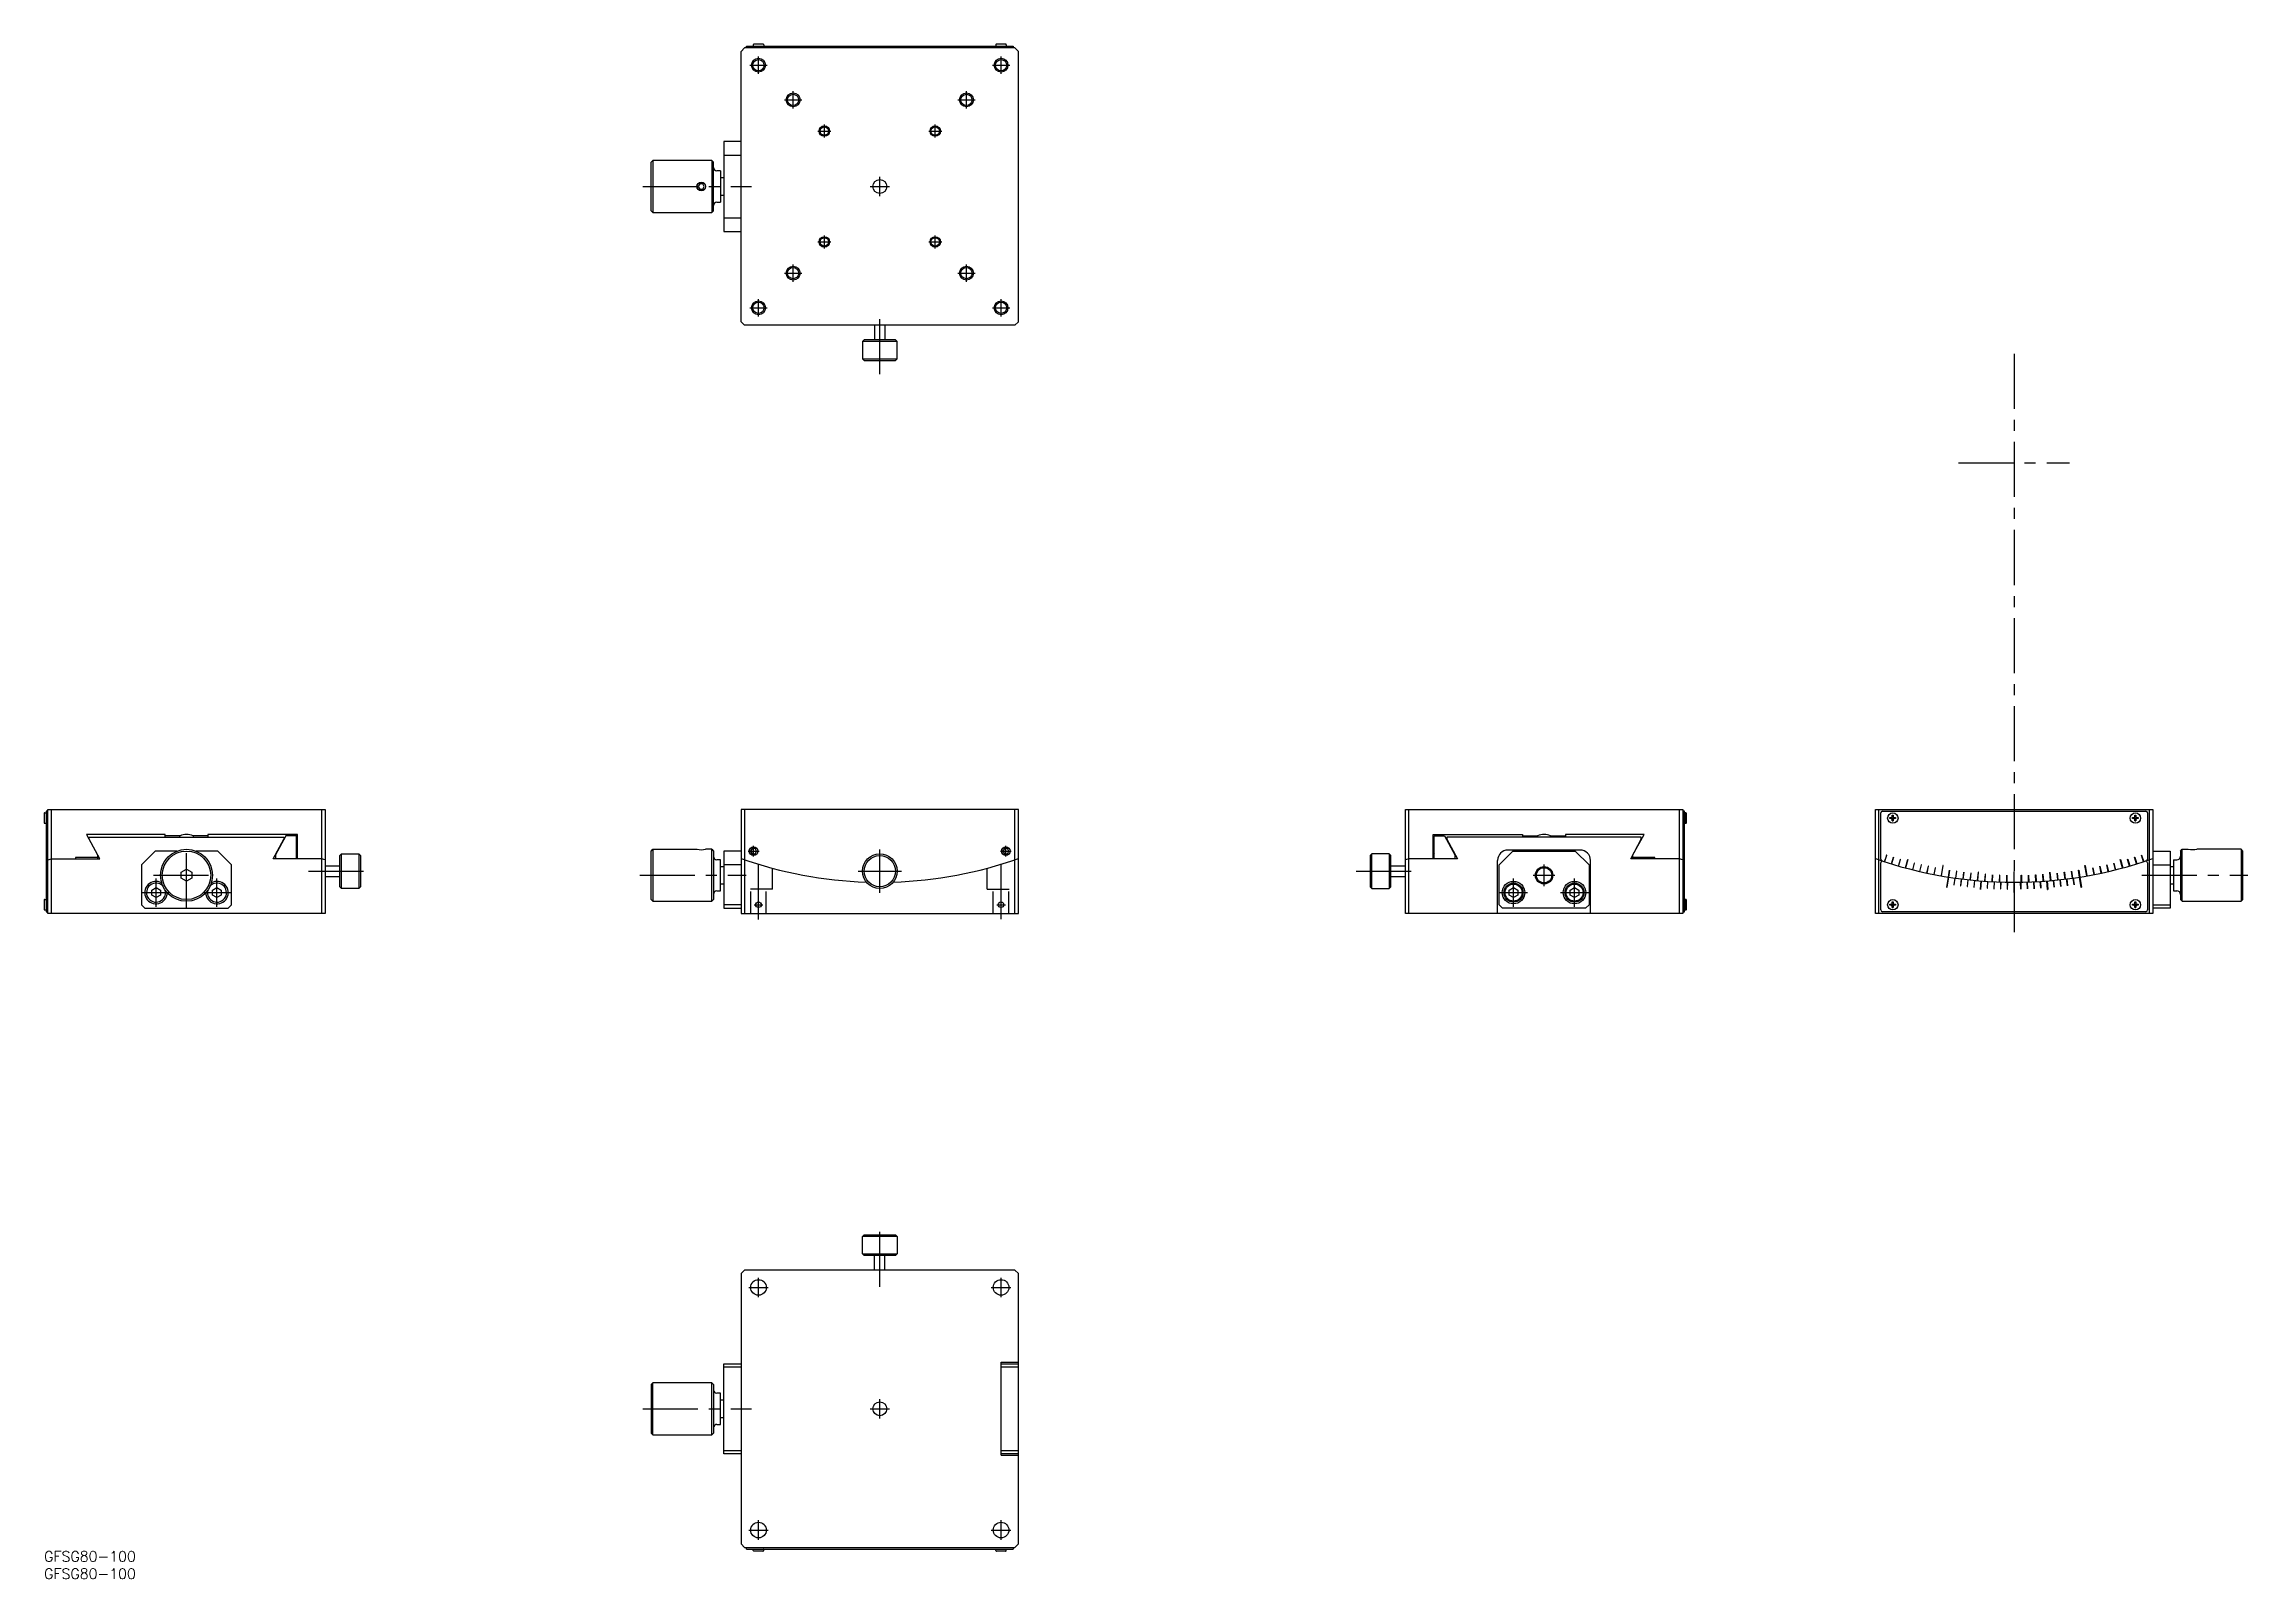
# Model space of a CAD drawing. Extents: x 0 to 636, y -8 to 435.
import ezdxf

# ---------------------------------------------------------------- set-up
doc = ezdxf.new("R2010")
doc.units = 0
doc.header["$LTSCALE"] = 0.5
doc.linetypes.add('CENTER', pattern=[50.8, 31.75, -6.35, 6.35, -6.35])
doc.linetypes.add('DASHED', pattern=[19.05, 12.7, -6.35])
for name, color, linetype in [('MSM_CENTER', 1, 'CENTER'), ('MSM_CONTINUOUS', 7, 'CONTINUOUS'), ('MSM_DASHED', 4, 'DASHED'), ('MSM_NARROW', 5, 'CONTINUOUS'), ('MSM_PART_NUMBER', 7, 'CONTINUOUS')]:
    doc.layers.add(name, color=color, linetype=linetype)
doc.styles.get("Standard").update_dxf_attribs({"font": 'txt.shx', "height": 3, "bigfont": 'bigfont.shx'})

# ---------------------------------------------------------------- blocks, each defined once
blk = doc.blocks.new('*U52')
at = {"layer": 'MSM_PART_NUMBER'}
blk.add_text('GFSG80-100', height=3, dxfattribs=at).set_placement((0, -3))
blk = doc.blocks.new('*U53')
at = {"layer": 'MSM_PART_NUMBER'}
blk.add_text('GFSG80-100', height=3, dxfattribs=at).set_placement((0, -8))

msp = doc.modelspace()

# ---------------------------------------------------------------- linework, layer by layer
at = {"layer": 'MSM_CENTER'}
for p, q in [((203.66, 428.78), (208.66, 428.78)), ((206.16, 426.28), (206.16, 431.28)), ((273.66, 428.78), (278.66, 428.78)), ((276.16, 426.28), (276.16, 431.28)), ((216.16, 416.28), (216.16, 421.28)), ((266.16, 416.28), (266.16, 421.28)), ((213.66, 418.78), (218.66, 418.78)), ((263.66, 418.78), (268.66, 418.78)), ((223.28, 409.78), (227.03, 409.78)), ((223.28, 409.78), (227.03, 409.78)), ((225.16, 407.91), (225.16, 411.66)), ((225.16, 407.91), (225.16, 411.66)), ((255.28, 409.78), (259.03, 409.78)), ((255.28, 409.78), (259.03, 409.78)), ((257.16, 407.91), (257.16, 411.66)), ((257.16, 407.91), (257.16, 411.66)), ((241.16, 390.97), (241.16, 396.59)), ((172.74, 393.78), (204.15, 393.78)), ((238.34, 393.78), (243.97, 393.78)), ((223.28, 377.78), (227.03, 377.78)), ((225.16, 375.91), (225.16, 379.66)), ((255.28, 377.78), (259.03, 377.78)), ((255.28, 377.78), (259.03, 377.78)), ((257.16, 375.91), (257.16, 379.66)), ((257.16, 375.91), (257.16, 379.66)), ((216.16, 366.28), (216.16, 371.28)), ((266.16, 366.28), (266.16, 371.28)), ((213.66, 368.78), (218.66, 368.78)), ((263.66, 368.78), (268.66, 368.78)), ((203.66, 358.78), (208.66, 358.78)), ((206.16, 356.28), (206.16, 361.28)), ((241.16, 339.59), (241.16, 358.57)), ((273.66, 358.78), (278.66, 358.78)), ((276.16, 356.28), (276.16, 361.28)), ((568.49, 345.47), (568.49, 178.64)), ((552.49, 314.03), (584.49, 314.03)), ((41.1, 185.54), (41.1, 204.52)), ((204.75, 200.43), (204.75, 203.56)), ((277.56, 200.43), (277.56, 203.56)), ((203.19, 202), (206.32, 202)), ((206.16, 182.23), (206.16, 198.96)), ((241.16, 189.98), (241.16, 202.48)), ((276, 202), (279.12, 202)), ((276.16, 182.35), (276.16, 199.14)), ((432.85, 191.91), (432.85, 198.16)), ((31.61, 195.03), (50.59, 195.03)), ((32.3, 185.97), (32.3, 194.09)), ((49.9, 185.97), (49.9, 194.09)), ((76.31, 196.23), (95.29, 196.23)), ((171.92, 195.03), (202.64, 195.03)), ((234.91, 196.23), (247.41, 196.23)), ((378.66, 196.23), (397.64, 196.23)), ((424.05, 185.97), (424.05, 194.09)), ((429.72, 195.03), (435.97, 195.03)), ((441.65, 185.97), (441.65, 194.09)), ((605.35, 195.03), (635.97, 195.03)), ((28.24, 190.03), (36.36, 190.03)), ((45.84, 190.03), (53.96, 190.03)), ((204.91, 186.53), (207.41, 186.53)), ((274.91, 186.53), (277.41, 186.53)), ((419.98, 190.03), (428.11, 190.03)), ((437.58, 190.03), (445.71, 190.03)), ((241.16, 76.31), (241.16, 95.29)), ((206.16, 73.29), (206.16, 78.91)), ((276.16, 73.29), (276.16, 78.91)), ((203.34, 76.1), (208.97, 76.1)), ((273.34, 76.1), (278.97, 76.1)), ((172.74, 41.1), (204.15, 41.1)), ((238.34, 41.1), (243.97, 41.1)), ((241.16, 38.29), (241.16, 43.91)), ((206.16, 3.29), (206.16, 8.91)), ((276.16, 3.29), (276.16, 8.91)), ((203.34, 6.1), (208.97, 6.1)), ((273.34, 6.1), (278.97, 6.1))]:
    msp.add_line(p, q, dxfattribs=at)
at = {"layer": 'MSM_CONTINUOUS'}
for p, q in [((202.16, 433.78), (201.16, 432.78)), ((201.16, 354.78), (201.16, 432.78)), ((280.16, 433.78), (202.16, 433.78)), ((202.66, 433.78), (202.66, 434.28)), ((202.66, 434.28), (279.66, 434.28)), ((204.66, 434.68), (204.66, 434.29)), ((207.46, 434.88), (204.86, 434.88)), ((207.66, 434.68), (207.66, 434.29)), ((274.66, 434.68), (274.66, 434.29)), ((277.46, 434.88), (274.86, 434.88)), ((277.66, 434.68), (277.66, 434.29)), ((279.66, 434.28), (279.66, 433.78)), ((281.16, 432.78), (280.16, 433.78)), ((281.16, 354.78), (281.16, 432.78)), ((175.66, 401.28), (175.16, 400.78)), ((175.16, 386.78), (175.16, 400.78)), ((192.66, 401.28), (175.66, 401.28)), ((175.66, 401.28), (175.66, 386.28)), ((193.16, 400.78), (192.66, 401.28)), ((192.66, 401.28), (192.66, 386.28)), ((193.16, 386.78), (193.16, 400.78)), ((201.16, 406.78), (196.16, 406.78)), ((196.16, 406.78), (196.16, 380.78)), ((196.16, 402.78), (201.16, 402.78)), ((189.22, 394.53), (188.79, 393.78)), ((190.09, 394.53), (189.22, 394.53)), ((190.52, 393.78), (190.09, 394.53)), ((195.16, 398.28), (194.16, 398.28)), ((195.16, 398.28), (195.16, 389.28)), ((196.16, 396.28), (195.16, 396.28)), ((188.79, 393.78), (189.22, 393.03)), ((189.22, 393.03), (190.09, 393.03)), ((190.09, 393.03), (190.52, 393.78)), ((194.16, 389.28), (195.16, 389.28)), ((195.16, 391.28), (196.16, 391.28)), ((175.16, 386.78), (175.66, 386.28)), ((175.66, 386.28), (192.66, 386.28)), ((192.66, 386.28), (193.16, 386.78)), ((196.16, 384.78), (201.16, 384.78)), ((196.16, 380.78), (201.16, 380.78)), ((201.16, 354.78), (202.16, 353.78)), ((280.16, 353.78), (202.16, 353.78)), ((239.66, 353.78), (239.66, 349.58)), ((242.66, 353.78), (242.66, 349.58)), ((280.16, 353.78), (281.16, 354.78)), ((236.66, 349.58), (236.16, 349.08)), ((236.16, 349.08), (236.16, 344.08)), ((246.16, 349.08), (236.16, 349.08)), ((236.16, 344.08), (236.66, 343.58)), ((236.16, 344.08), (246.16, 344.08)), ((245.66, 349.58), (236.66, 349.58)), ((236.66, 343.58), (245.66, 343.58)), ((246.16, 349.08), (245.66, 349.58)), ((245.66, 343.58), (246.16, 344.08)), ((246.16, 344.08), (246.16, 349.08)), ((0, 212.83), (0, 210.23)), ((0.2, 213.03), (0.59, 213.03)), ((0.2, 210.03), (0.59, 210.03)), ((1.1, 213.53), (0.6, 213.53)), ((0.6, 213.53), (0.6, 184.53)), ((1.1, 184.03), (1.1, 214.03)), ((1.1, 214.03), (81.1, 214.03)), ((2.1, 184.03), (2.1, 214.03)), ((80.1, 214.03), (80.1, 184.03)), ((81.1, 214.03), (81.1, 184.03)), ((201.16, 214.03), (201.16, 184.03)), ((281.16, 214.03), (201.16, 214.03)), ((202.16, 214.03), (202.16, 184.03)), ((280.16, 184.03), (280.16, 214.03)), ((281.16, 184.03), (281.16, 214.03)), ((392.85, 184.03), (392.85, 214.03)), ((392.85, 214.03), (472.85, 214.03)), ((393.85, 184.03), (393.85, 214.03)), ((471.85, 214.03), (471.85, 184.03)), ((472.85, 214.03), (472.85, 184.03)), ((473.35, 213.53), (472.85, 213.53)), ((472.85, 213.03), (473.35, 213.03)), ((473.35, 184.53), (473.35, 213.53)), ((473.75, 213.03), (473.36, 213.03)), ((473.36, 213.03), (473.36, 210.03)), ((473.36, 210.03), (473.75, 210.03)), ((473.75, 210.03), (473.75, 213.03)), ((473.95, 210.23), (473.95, 212.83)), ((528.49, 184.03), (528.49, 214.03)), ((528.49, 214.03), (608.49, 214.03)), ((529.49, 184.03), (529.49, 214.03)), ((529.99, 199.68), (529.99, 213.03)), ((530.49, 213.53), (606.49, 213.53)), ((532.68, 211.67), (533.01, 211.67)), ((532.68, 211.39), (532.68, 211.67)), ((533.01, 211.39), (532.68, 211.39)), ((533.34, 212.01), (533.34, 212.34)), ((533.34, 212.34), (533.63, 212.34)), ((533.34, 210.73), (533.34, 211.05)), ((533.34, 210.73), (533.63, 210.73)), ((533.63, 212.34), (533.63, 212.01)), ((533.63, 211.05), (533.63, 210.73)), ((533.96, 211.67), (534.29, 211.67)), ((534.29, 211.39), (533.96, 211.39)), ((534.29, 211.67), (534.29, 211.39)), ((602.68, 211.67), (603.01, 211.67)), ((602.68, 211.39), (602.68, 211.67)), ((603.01, 211.39), (602.68, 211.39)), ((603.34, 212.01), (603.34, 212.34)), ((603.34, 212.34), (603.63, 212.34)), ((603.34, 210.73), (603.34, 211.05)), ((603.34, 210.73), (603.63, 210.73)), ((603.63, 212.34), (603.63, 212.01)), ((603.63, 211.05), (603.63, 210.73)), ((603.96, 211.67), (604.29, 211.67)), ((604.29, 211.39), (603.96, 211.39)), ((604.29, 211.67), (604.29, 211.39)), ((606.99, 213.03), (606.99, 199.68)), ((607.49, 214.03), (607.49, 184.03)), ((608.49, 214.03), (608.49, 184.03)), ((34.9, 206.85), (12.25, 206.85)), ((12.25, 206.85), (15.45, 200.96)), ((13.05, 205.45), (13.05, 206)), ((13.05, 206), (69.15, 206)), ((16.1, 199.83), (13.05, 205.45)), ((34.9, 206), (34.9, 206.85)), ((39.22, 206.43), (34.9, 206.43)), ((39.22, 206), (39.22, 206.43)), ((47.3, 206.43), (42.98, 206.43)), ((42.98, 206.43), (42.98, 206)), ((73.1, 206.85), (47.3, 206.85)), ((47.3, 206.85), (47.3, 206)), ((66.1, 199.83), (69.15, 205.45)), ((69.8, 206.45), (66.8, 200.93)), ((69.15, 206), (69.15, 205.26)), ((72.8, 206.45), (69.8, 206.45)), ((72.8, 199.83), (72.8, 206.45)), ((73.1, 199.83), (73.1, 206.85)), ((400.85, 199.83), (400.85, 206.85)), ((400.85, 206.85), (426.65, 206.85)), ((401.15, 199.83), (401.15, 206.45)), ((401.15, 206.45), (404.15, 206.45)), ((404.15, 206.45), (407.15, 200.93)), ((460.9, 206), (404.8, 206)), ((404.8, 206), (404.8, 205.26)), ((404.8, 205.45), (407.85, 199.83)), ((426.65, 206.85), (426.65, 206)), ((426.65, 206.43), (430.97, 206.43)), ((430.97, 206.43), (430.97, 206)), ((434.72, 206), (434.72, 206.43)), ((434.72, 206.43), (439.05, 206.43)), ((461.7, 206.85), (439.05, 206.85)), ((439.05, 206.85), (439.05, 206)), ((457.85, 199.83), (460.9, 205.45)), ((458.5, 200.96), (461.7, 206.85)), ((460.9, 205.45), (460.9, 206)), ((0.6, 199.13), (1.1, 199.13)), ((1.1, 199.49), (2.1, 199.83)), ((2.1, 199.83), (16.1, 199.83)), ((15.45, 200.15), (9.1, 200.15)), ((9.1, 200.15), (9.1, 199.83)), ((15.45, 200.96), (15.45, 199.83)), ((32.1, 202.03), (28.1, 198.03)), ((28.1, 198.03), (28.1, 186.53)), ((38.41, 202.03), (32.1, 202.03)), ((50.1, 202.03), (43.79, 202.03)), ((54.1, 198.03), (50.1, 202.03)), ((54.1, 186.53), (54.1, 198.03)), ((80.1, 199.83), (66.1, 199.83)), ((66.8, 200.93), (66.8, 199.83)), ((72.8, 203.5), (73.1, 203.5)), ((73.1, 200.5), (72.8, 200.5)), ((81.1, 199.49), (80.1, 199.83)), ((81.1, 197.73), (85.3, 197.73)), ((85.3, 200.73), (85.8, 201.23)), ((85.3, 191.73), (85.3, 200.73)), ((85.8, 201.23), (90.8, 201.23)), ((85.8, 191.23), (85.8, 201.23)), ((90.8, 201.23), (91.3, 200.73)), ((90.8, 201.23), (90.8, 191.23)), ((91.3, 200.73), (91.3, 191.73)), ((175.16, 202.03), (175.66, 202.53)), ((175.16, 188.03), (175.16, 202.03)), ((175.66, 202.53), (188.42, 202.53)), ((175.66, 202.53), (175.66, 187.53)), ((192.66, 202.53), (190.91, 202.53)), ((192.66, 187.53), (192.66, 202.53)), ((192.66, 202.53), (193.16, 202.03)), ((193.16, 202.03), (193.16, 188.03)), ((195.16, 199.53), (194.16, 199.53)), ((195.16, 190.53), (195.16, 199.53)), ((195.16, 197.53), (196.16, 197.53)), ((201.16, 202.03), (196.16, 202.03)), ((196.16, 202.03), (196.16, 185.53)), ((201.16, 198.03), (196.16, 198.03)), ((204.32, 202.75), (203.89, 202)), ((203.89, 202), (204.32, 201.25)), ((205.19, 202.75), (204.32, 202.75)), ((204.32, 201.25), (205.19, 201.25)), ((205.62, 202), (205.19, 202.75)), ((205.19, 201.25), (205.62, 202)), ((277.13, 202.75), (276.69, 202)), ((276.69, 202), (277.13, 201.25)), ((277.99, 202.75), (277.13, 202.75)), ((277.13, 201.25), (277.99, 201.25)), ((278.42, 202), (277.99, 202.75)), ((277.99, 201.25), (278.42, 202)), ((383.15, 201.23), (382.65, 200.73)), ((382.65, 200.73), (382.65, 191.73)), ((383.15, 191.23), (383.15, 201.23)), ((388.15, 201.23), (383.15, 201.23)), ((388.65, 200.73), (388.15, 201.23)), ((388.15, 201.23), (388.15, 191.23)), ((388.65, 191.73), (388.65, 200.73)), ((388.65, 197.73), (392.85, 197.73)), ((393.85, 199.83), (392.85, 199.49)), ((407.85, 199.83), (393.85, 199.83)), ((401.15, 202.7), (400.85, 203.22)), ((401.15, 201.3), (400.85, 200.78)), ((407.15, 200.93), (407.15, 199.83)), ((419.45, 184.03), (419.45, 199.33)), ((419.85, 198.03), (423.85, 202.03)), ((419.85, 186.53), (419.85, 198.03)), ((443.25, 202.33), (422.45, 202.33)), ((423.85, 202.03), (441.85, 202.03)), ((441.85, 202.03), (445.85, 198.03)), ((445.85, 198.03), (445.85, 186.53)), ((446.25, 184.03), (446.25, 199.33)), ((471.85, 199.83), (457.85, 199.83)), ((458.5, 199.83), (458.5, 200.96)), ((464.85, 200.15), (458.5, 200.15)), ((464.85, 199.83), (464.85, 200.15)), ((472.85, 199.49), (471.85, 199.83)), ((473.35, 199.68), (472.85, 199.68)), ((473.35, 199.21), (472.85, 199.21)), ((473.35, 199.13), (472.85, 199.13)), ((473.35, 198.63), (472.85, 198.63)), ((529.99, 185.03), (529.99, 198.63)), ((606.99, 198.63), (606.99, 185.03)), ((608.49, 202.03), (613.49, 202.03)), ((608.49, 198.03), (613.49, 198.03)), ((613.49, 202.03), (613.49, 185.53)), ((613.49, 197.53), (614.49, 197.53)), ((614.49, 199.53), (614.49, 190.53)), ((614.49, 199.53), (615.49, 199.53)), ((616.49, 202.03), (616.99, 202.53)), ((616.49, 202.03), (616.49, 188.03)), ((616.99, 187.53), (616.99, 202.53)), ((616.99, 202.53), (618.74, 202.53)), ((633.99, 202.53), (621.22, 202.53)), ((634.49, 202.03), (633.99, 202.53)), ((633.99, 202.53), (633.99, 187.53)), ((634.49, 188.03), (634.49, 202.03)), ((31.05, 190.75), (32.3, 191.47)), ((32.3, 191.47), (33.55, 190.75)), ((39.6, 195.9), (41.1, 196.76)), ((39.6, 194.17), (39.6, 195.9)), ((41.1, 193.3), (39.6, 194.17)), ((41.1, 196.76), (42.6, 195.9)), ((42.6, 194.17), (41.1, 193.3)), ((42.6, 195.9), (42.6, 194.17)), ((48.65, 190.75), (49.9, 191.47)), ((49.9, 191.47), (51.15, 190.75)), ((81.1, 194.73), (85.3, 194.73)), ((85.8, 191.23), (85.3, 191.73)), ((90.8, 191.23), (85.8, 191.23)), ((91.3, 191.73), (90.8, 191.23)), ((195.16, 192.53), (196.16, 192.53)), ((382.65, 191.73), (383.15, 191.23)), ((383.15, 191.23), (388.15, 191.23)), ((388.15, 191.23), (388.65, 191.73)), ((388.65, 194.73), (392.85, 194.73)), ((422.8, 190.75), (424.05, 191.47)), ((424.05, 191.47), (425.3, 190.75)), ((440.4, 190.75), (441.65, 191.47)), ((441.65, 191.47), (442.9, 190.75)), ((549.06, 191.56), (549.11, 191.55)), ((551.13, 192.26), (551.18, 192.26)), ((553.05, 192), (553.09, 192)), ((554.96, 191.78), (555.01, 191.77)), ((556.89, 191.58), (556.94, 191.57)), ((558.77, 190.91), (558.82, 190.91)), ((560.74, 191.28), (560.79, 191.27)), ((562.67, 191.17), (562.72, 191.17)), ((564.6, 191.09), (564.65, 191.09)), ((566.53, 191.05), (566.58, 191.05)), ((570.39, 191.05), (570.44, 191.05)), ((572.32, 191.09), (572.37, 191.09)), ((574.25, 191.17), (574.3, 191.17)), ((576.18, 191.27), (576.23, 191.28)), ((578.15, 190.91), (578.2, 190.91)), ((580.04, 191.57), (580.09, 191.58)), ((581.96, 191.77), (582.01, 191.78)), ((583.88, 192), (583.93, 192)), ((585.79, 192.25), (585.84, 192.26)), ((587.86, 191.55), (587.91, 191.56)), ((613.49, 192.53), (614.49, 192.53)), ((0, 187.83), (0, 185.23)), ((0.2, 188.03), (0.59, 188.03)), ((0.2, 185.03), (0.59, 185.03)), ((0.6, 184.53), (1.1, 184.53)), ((28.1, 186.53), (29.1, 185.53)), ((29.1, 185.53), (53.1, 185.53)), ((31.05, 189.31), (31.05, 190.75)), ((32.3, 188.59), (31.05, 189.31)), ((33.55, 189.31), (32.3, 188.59)), ((33.55, 190.75), (33.55, 189.31)), ((48.65, 189.31), (48.65, 190.75)), ((49.9, 188.59), (48.65, 189.31)), ((51.15, 189.31), (49.9, 188.59)), ((51.15, 190.75), (51.15, 189.31)), ((53.1, 185.53), (54.1, 186.53)), ((175.66, 187.53), (175.16, 188.03)), ((175.66, 187.53), (192.66, 187.53)), ((193.16, 188.03), (192.66, 187.53)), ((194.16, 190.53), (195.16, 190.53)), ((201.16, 186.53), (196.16, 186.53)), ((196.16, 185.53), (201.16, 185.53)), ((420.85, 185.53), (419.85, 186.53)), ((444.85, 185.53), (420.85, 185.53)), ((422.8, 189.31), (422.8, 190.75)), ((424.05, 188.59), (422.8, 189.31)), ((425.3, 189.31), (424.05, 188.59)), ((425.3, 190.75), (425.3, 189.31)), ((440.4, 189.31), (440.4, 190.75)), ((441.65, 188.59), (440.4, 189.31)), ((442.9, 189.31), (441.65, 188.59)), ((442.9, 190.75), (442.9, 189.31)), ((445.85, 186.53), (444.85, 185.53)), ((472.85, 185.03), (473.35, 185.03)), ((472.85, 184.53), (473.35, 184.53)), ((473.75, 188.03), (473.36, 188.03)), ((473.36, 188.03), (473.36, 185.03)), ((473.36, 185.03), (473.75, 185.03)), ((473.75, 185.03), (473.75, 188.03)), ((473.95, 185.23), (473.95, 187.83)), ((606.49, 184.53), (530.49, 184.53)), ((532.68, 186.67), (533.01, 186.67)), ((532.68, 186.39), (532.68, 186.67)), ((533.01, 186.39), (532.68, 186.39)), ((533.34, 187.01), (533.34, 187.34)), ((533.34, 187.34), (533.63, 187.34)), ((533.34, 185.73), (533.34, 186.05)), ((533.34, 185.73), (533.63, 185.73)), ((533.63, 187.34), (533.63, 187.01)), ((533.63, 186.05), (533.63, 185.73)), ((533.96, 186.67), (534.29, 186.67)), ((534.29, 186.39), (533.96, 186.39)), ((534.29, 186.67), (534.29, 186.39)), ((568.46, 190.03), (568.51, 190.03)), ((602.68, 186.67), (603.01, 186.67)), ((602.68, 186.39), (602.68, 186.67)), ((603.01, 186.39), (602.68, 186.39)), ((603.34, 187.01), (603.34, 187.34)), ((603.34, 187.34), (603.63, 187.34)), ((603.34, 185.73), (603.34, 186.05)), ((603.34, 185.73), (603.63, 185.73)), ((603.63, 187.34), (603.63, 187.01)), ((603.63, 186.05), (603.63, 185.73)), ((603.96, 186.67), (604.29, 186.67)), ((604.29, 186.39), (603.96, 186.39)), ((604.29, 186.67), (604.29, 186.39)), ((608.49, 186.53), (613.49, 186.53)), ((613.49, 185.53), (608.49, 185.53)), ((614.49, 190.53), (615.49, 190.53)), ((616.49, 188.03), (616.99, 187.53)), ((616.99, 187.53), (633.99, 187.53)), ((633.99, 187.53), (634.49, 188.03)), ((81.1, 184.03), (1.1, 184.03)), ((201.16, 184.03), (281.16, 184.03)), ((472.85, 184.03), (392.85, 184.03)), ((608.49, 184.03), (528.49, 184.03)), ((236.16, 90.8), (236.66, 91.3)), ((236.16, 85.8), (236.16, 90.8)), ((246.16, 90.8), (236.16, 90.8)), ((236.66, 91.3), (245.66, 91.3)), ((245.66, 91.3), (246.16, 90.8)), ((246.16, 90.8), (246.16, 85.8)), ((236.66, 85.3), (236.16, 85.8)), ((236.16, 85.8), (246.16, 85.8)), ((245.66, 85.3), (236.66, 85.3)), ((239.66, 81.1), (239.66, 85.3)), ((242.66, 81.1), (242.66, 85.3)), ((246.16, 85.8), (245.66, 85.3)), ((202.16, 81.1), (201.16, 80.1)), ((201.16, 80.1), (201.16, 2.1)), ((280.16, 81.1), (202.16, 81.1)), ((281.16, 80.1), (280.16, 81.1)), ((281.16, 2.1), (281.16, 80.1)), ((196.16, 54.1), (201.16, 54.1)), ((196.16, 28.1), (196.16, 54.1)), ((201.16, 53.1), (196.16, 53.1)), ((276.16, 54.5), (281.16, 54.5)), ((276.16, 27.7), (276.16, 54.5)), ((276.16, 54.1), (281.16, 54.1)), ((281.16, 53.1), (276.16, 53.1)), ((175.66, 48.6), (175.16, 48.1)), ((175.16, 48.1), (175.16, 34.1)), ((192.66, 48.6), (175.66, 48.6)), ((175.66, 33.6), (175.66, 48.6)), ((193.16, 48.1), (192.66, 48.6)), ((192.66, 33.6), (192.66, 48.6)), ((193.16, 48.1), (193.16, 34.1)), ((195.16, 45.6), (194.16, 45.6)), ((195.16, 36.6), (195.16, 45.6)), ((196.16, 43.6), (195.16, 43.6)), ((195.16, 38.6), (196.16, 38.6)), ((175.16, 34.1), (175.66, 33.6)), ((175.66, 33.6), (192.66, 33.6)), ((192.66, 33.6), (193.16, 34.1)), ((194.16, 36.6), (195.16, 36.6)), ((196.16, 29.1), (201.16, 29.1)), ((201.16, 28.1), (196.16, 28.1)), ((276.16, 29.1), (281.16, 29.1)), ((281.16, 28.1), (276.16, 28.1)), ((276.16, 27.7), (281.16, 27.7)), ((201.16, 2.1), (202.16, 1.1)), ((202.16, 1.1), (280.16, 1.1)), ((202.66, 0.6), (202.66, 1.1)), ((202.66, 0.6), (279.66, 0.6)), ((204.66, 0.2), (204.66, 0.59)), ((207.66, 0.2), (207.66, 0.59)), ((274.66, 0.2), (274.66, 0.59)), ((277.66, 0.2), (277.66, 0.59)), ((279.66, 1.1), (279.66, 0.6)), ((280.16, 1.1), (281.16, 2.1)), ((207.46, 0), (204.86, 0)), ((277.46, 0), (274.86, 0))]:
    msp.add_line(p, q, dxfattribs=at)
for centre, radius in [((206.16, 428.78), 1.62), ((276.16, 428.78), 1.62), ((216.16, 418.78), 1.62), ((266.16, 418.78), 1.62), ((225.16, 409.78), 1.23), ((257.16, 409.78), 1.23), ((189.66, 393.78), 1.25), ((189.66, 393.78), 1.2), ((241.16, 393.78), 2), ((225.16, 377.78), 1.23), ((257.16, 377.78), 1.23), ((216.16, 368.78), 1.62), ((266.16, 368.78), 1.62), ((206.16, 358.78), 1.62), ((276.16, 358.78), 1.62), ((533.49, 211.53), 1.5), ((533.49, 211.53), 0.162), ((603.49, 211.53), 1.5), ((603.49, 211.53), 0.162), ((41.1, 195.03), 7.5), ((41.1, 195.03), 7), ((204.75, 202), 1.25), ((204.75, 202), 1.2), ((241.16, 196.23), 5), ((241.16, 196.23), 4.5), ((277.56, 202), 1.25), ((277.56, 202), 1.2), ((432.85, 195.03), 2.5), ((432.85, 195.03), 2.2), ((424.05, 190.03), 3.25), ((424.05, 190.03), 2.75), ((424.05, 190.03), 2.45), ((441.65, 190.03), 3.25), ((441.65, 190.03), 2.75), ((441.65, 190.03), 2.45), ((206.16, 186.53), 0.8), ((276.16, 186.53), 0.8), ((533.49, 186.53), 1.5), ((533.49, 186.53), 0.162), ((603.49, 186.53), 1.5), ((603.49, 186.53), 0.162), ((206.16, 76.1), 2.25), ((276.16, 76.1), 2.25), ((241.16, 41.1), 2), ((206.16, 6.1), 2.25), ((276.16, 6.1), 2.25)]:
    msp.add_circle(centre, radius, dxfattribs=at)
for centre, radius, start, end in [((204.86, 434.68), 0.2, 89.99939, 180.00061), ((204.67, 434.29), 0.01, 180.00163, 269.7224), ((207.46, 434.68), 0.2, 359.99925, 90.00075), ((207.65, 434.29), 0.01, 270.2764, 0.00129), ((274.86, 434.68), 0.2, 89.99939, 180.00061), ((274.67, 434.29), 0.01, 180.00163, 269.7224), ((277.46, 434.68), 0.2, 359.99925, 90.00075), ((277.65, 434.29), 0.01, 270.2764, 0.00129), ((194.16, 399.28), 1, 180, 270), ((194.16, 388.28), 1, 90, 180), ((0.2, 212.83), 0.2, 89.99925, 180.00075), ((0.2, 210.23), 0.2, 179.99939, 270.00061), ((0.59, 213.02), 0.01, 0.2764, 90.00129), ((0.59, 210.04), 0.01, 270.00163, 359.7224), ((473.75, 212.83), 0.2, 359.99925, 90.00075), ((473.75, 210.23), 0.2, 269.99939, 0.00061), ((530.49, 213.03), 0.5, 90, 180), ((533.01, 212.01), 0.333, 270, 0), ((533.01, 211.05), 0.333, 0, 90), ((533.96, 212.01), 0.333, 180, 270), ((533.96, 211.05), 0.333, 90, 180), ((603.01, 212.01), 0.333, 270, 0), ((603.01, 211.05), 0.333, 0, 90), ((603.96, 212.01), 0.333, 180, 270), ((603.96, 211.05), 0.333, 90, 180), ((606.49, 213.03), 0.5, 0, 90), ((41.1, 202.51), 4.34, 64.38319, 115.61681), ((432.85, 202.51), 4.34, 64.36709, 115.62975), ((189.66, 209.83), 7.41, 260.34636, 279.65364), ((194.16, 200.53), 1, 180, 270), ((241.16, 314.03), 121, 250.69611, 268.15618), ((241.16, 314.03), 121, 271.84382, 289.30389), ((422.45, 199.33), 3, 90.00001, 180), ((443.25, 199.33), 3, 360, 89.99999), ((568.49, 314.03), 121, 250.69611, 289.30389), ((530.49, 199.68), 0.5, 180, 251.61789), ((530.49, 198.63), 0.5, 71.77453, 180), ((606.49, 198.63), 0.5, 0, 108.22547), ((606.49, 199.68), 0.5, 288.38211, 0), ((615.49, 200.53), 1, 269.99993, 359.99999), ((619.98, 209.88), 7.45, 260.40798, 279.59202), ((32.3, 190.03), 3.25, 59.98851, 359.22039), ((32.3, 190.03), 2.75, 44.67448, 14.53442), ((49.9, 190.03), 3.25, 180.77961, 120.01149), ((49.9, 190.03), 2.75, 165.46558, 135.32552), ((0.2, 187.83), 0.2, 89.99925, 180.00075), ((0.2, 185.23), 0.2, 179.99939, 270.00061), ((0.59, 188.02), 0.01, 0.2764, 90.00129), ((0.59, 185.04), 0.01, 270.00163, 359.7224), ((194.16, 189.53), 1, 90, 180), ((473.75, 187.83), 0.2, 0.00004, 90.00007), ((473.75, 185.23), 0.2, 269.99982, 0.00001), ((530.49, 185.03), 0.5, 180, 270), ((533.01, 187.01), 0.333, 270, 0), ((533.01, 186.05), 0.333, 0, 90), ((533.96, 187.01), 0.333, 180, 270), ((533.96, 186.05), 0.333, 90, 180), ((603.01, 187.01), 0.333, 270, 0), ((603.01, 186.05), 0.333, 0, 90), ((603.96, 187.01), 0.333, 180, 270), ((603.96, 186.05), 0.333, 90, 180), ((606.49, 185.03), 0.5, 270, 0), ((615.49, 189.53), 1, 0.00001, 90.00008), ((194.16, 46.6), 1, 180, 270), ((194.16, 35.6), 1, 90, 180), ((204.67, 0.59), 0.01, 90.2776, 179.99837), ((204.86, 0.2), 0.2, 179.99939, 270.00061), ((207.46, 0.2), 0.2, 269.99925, 0.00075), ((207.65, 0.59), 0.01, 359.99871, 89.7236), ((274.67, 0.59), 0.01, 90.2776, 179.99837), ((274.86, 0.2), 0.2, 179.99939, 270.00061), ((277.46, 0.2), 0.2, 269.99925, 0.00075), ((277.65, 0.59), 0.01, 359.99871, 89.7236)]:
    msp.add_arc(centre, radius, start, end, dxfattribs=at)
at = {"layer": 'MSM_DASHED'}
for p, q in [((210.16, 191.03), (202.16, 191.03)), ((203.91, 184.03), (203.91, 191.03)), ((208.41, 184.03), (208.41, 191.03)), ((210.16, 191.03), (210.16, 197.07)), ((272.16, 191.03), (272.16, 197.07)), ((272.16, 191.03), (280.16, 191.03)), ((273.91, 184.03), (273.91, 191.03)), ((278.41, 184.03), (278.41, 191.03))]:
    msp.add_line(p, q, dxfattribs=at)
at = {"layer": 'MSM_NARROW'}
for centre, radius in [((206.16, 428.78), 2), ((276.16, 428.78), 2), ((216.16, 418.78), 2), ((266.16, 418.78), 2), ((225.16, 409.78), 1.5), ((257.16, 409.78), 1.5), ((225.16, 377.78), 1.5), ((257.16, 377.78), 1.5), ((216.16, 368.78), 2), ((266.16, 368.78), 2), ((206.16, 358.78), 2), ((276.16, 358.78), 2)]:
    msp.add_circle(centre, radius, dxfattribs=at)
at = {"layer": 'MSM_PART_NUMBER'}
for p, q in [((531.69, 200.86), (531.07, 198.96)), ((531.12, 198.95), (531.74, 200.85)), ((531.74, 200.85), (531.69, 200.86)), ((533.67, 200.24), (533.08, 198.33)), ((533.13, 198.31), (533.72, 200.22)), ((533.72, 200.22), (533.67, 200.24)), ((535.66, 199.65), (535.11, 197.73)), ((535.16, 197.71), (535.71, 199.63)), ((535.71, 199.63), (535.66, 199.65)), ((537.79, 199.58), (537.14, 197.16)), ((537.19, 197.15), (537.84, 199.56)), ((537.84, 199.56), (537.79, 199.58)), ((539.67, 198.57), (539.19, 196.63)), ((539.24, 196.62), (539.72, 198.56)), ((539.72, 198.56), (539.67, 198.57)), ((541.69, 198.09), (541.24, 196.14)), ((541.29, 196.13), (541.74, 198.08)), ((541.74, 198.08), (541.69, 198.09)), ((543.72, 197.64), (543.3, 195.68)), ((543.35, 195.67), (543.77, 197.63)), ((543.77, 197.63), (543.72, 197.64)), ((545.76, 197.22), (545.37, 195.26)), ((545.42, 195.25), (545.8, 197.21)), ((545.8, 197.21), (545.76, 197.22)), ((547.97, 197.83), (547.45, 194.87)), ((547.5, 194.87), (548.02, 197.82)), ((548.02, 197.82), (547.97, 197.83)), ((588.95, 197.82), (589, 197.83)), ((589.47, 194.87), (588.95, 197.82)), ((589, 197.83), (589.52, 194.87)), ((591.17, 197.21), (591.22, 197.22)), ((591.55, 195.25), (591.17, 197.21)), ((591.22, 197.22), (591.6, 195.26)), ((593.2, 197.63), (593.25, 197.64)), ((593.62, 195.67), (593.2, 197.63)), ((593.25, 197.64), (593.67, 195.68)), ((595.23, 198.08), (595.28, 198.09)), ((595.68, 196.13), (595.23, 198.08)), ((595.28, 198.09), (595.73, 196.14)), ((597.25, 198.56), (597.3, 198.57)), ((597.73, 196.62), (597.25, 198.56)), ((597.3, 198.57), (597.78, 196.63)), ((599.13, 199.56), (599.18, 199.58)), ((599.78, 197.15), (599.13, 199.56)), ((599.18, 199.58), (599.83, 197.16)), ((601.26, 199.63), (601.31, 199.65)), ((601.81, 197.71), (601.26, 199.63)), ((601.31, 199.65), (601.86, 197.73)), ((603.25, 200.22), (603.3, 200.24)), ((603.84, 198.31), (603.25, 200.22)), ((603.3, 200.24), (603.89, 198.33)), ((605.24, 200.85), (605.28, 200.86)), ((605.85, 198.95), (605.24, 200.85)), ((605.28, 200.86), (605.9, 198.96)), ((549.53, 194.52), (549.06, 191.56)), ((549.11, 191.55), (549.58, 194.52)), ((549.85, 196.5), (549.53, 194.52)), ((549.58, 194.52), (549.89, 196.49)), ((549.89, 196.49), (549.85, 196.5)), ((551.41, 194.24), (551.13, 192.26)), ((551.18, 192.25), (551.46, 194.23)), ((551.9, 196.19), (551.62, 194.21)), ((551.67, 194.21), (551.95, 196.19)), ((551.95, 196.19), (551.9, 196.19)), ((553.3, 193.99), (553.05, 192)), ((553.09, 192), (553.35, 193.98)), ((553.96, 195.92), (553.71, 193.94)), ((553.76, 193.93), (554.01, 195.92)), ((554.01, 195.92), (553.96, 195.92)), ((555.18, 193.76), (554.96, 191.78)), ((555.01, 191.77), (555.23, 193.76)), ((556.02, 195.69), (555.81, 193.7)), ((555.86, 193.69), (556.07, 195.68)), ((556.07, 195.68), (556.02, 195.69)), ((557.07, 193.57), (556.89, 191.58)), ((556.94, 191.57), (557.12, 193.57)), ((558.13, 195.98), (557.92, 193.49)), ((557.96, 193.49), (558.18, 195.98)), ((558.18, 195.98), (558.13, 195.98)), ((558.97, 193.41), (558.77, 190.91)), ((558.82, 190.91), (559.02, 193.4)), ((560.16, 195.32), (560.02, 193.33)), ((560.07, 193.32), (560.21, 195.32)), ((560.21, 195.32), (560.16, 195.32)), ((560.86, 193.27), (560.74, 191.28)), ((560.79, 191.27), (560.91, 193.27)), ((562.23, 195.2), (562.13, 193.2)), ((562.18, 193.2), (562.28, 195.19)), ((562.28, 195.19), (562.23, 195.2)), ((562.76, 193.17), (562.67, 191.17)), ((562.72, 191.17), (562.81, 193.16)), ((564.31, 195.1), (564.24, 193.11)), ((564.29, 193.1), (564.36, 195.1)), ((564.36, 195.1), (564.31, 195.1)), ((564.66, 193.09), (564.6, 191.09)), ((564.65, 191.09), (564.71, 193.09)), ((566.38, 195.05), (566.35, 193.05)), ((566.43, 195.05), (566.38, 195.05)), ((566.4, 193.05), (566.43, 195.05)), ((566.56, 193.05), (566.53, 191.05)), ((566.58, 191.05), (566.61, 193.05)), ((568.51, 196.03), (568.46, 196.03)), ((568.46, 196.03), (568.46, 193.03)), ((568.46, 193.03), (568.46, 190.03)), ((568.51, 193.03), (568.51, 196.03)), ((568.51, 190.03), (568.51, 193.03)), ((570.39, 191.05), (570.36, 193.05)), ((570.41, 193.05), (570.44, 191.05)), ((570.54, 195.05), (570.59, 195.05)), ((570.57, 193.05), (570.54, 195.05)), ((570.59, 195.05), (570.62, 193.05)), ((572.32, 191.09), (572.26, 193.09)), ((572.31, 193.09), (572.37, 191.09)), ((572.61, 195.1), (572.66, 195.1)), ((572.68, 193.1), (572.61, 195.1)), ((572.66, 195.1), (572.73, 193.11)), ((574.25, 191.17), (574.16, 193.16)), ((574.21, 193.17), (574.3, 191.17)), ((574.69, 195.19), (574.74, 195.2)), ((574.79, 193.2), (574.69, 195.19)), ((574.74, 195.2), (574.84, 193.2)), ((576.18, 191.27), (576.06, 193.27)), ((576.11, 193.27), (576.23, 191.28)), ((576.76, 195.32), (576.81, 195.32)), ((576.9, 193.32), (576.76, 195.32)), ((576.81, 195.32), (576.95, 193.33)), ((578.15, 190.91), (577.95, 193.4)), ((578, 193.41), (578.2, 190.91)), ((578.79, 195.98), (578.84, 195.98)), ((579.01, 193.49), (578.79, 195.98)), ((578.84, 195.98), (579.06, 193.49)), ((580.04, 191.57), (579.85, 193.57)), ((579.9, 193.57), (580.09, 191.58)), ((580.9, 195.68), (580.95, 195.69)), ((581.11, 193.69), (580.9, 195.68)), ((580.95, 195.69), (581.16, 193.7)), ((581.96, 191.77), (581.74, 193.76)), ((581.79, 193.76), (582.01, 191.78)), ((582.96, 195.92), (583.01, 195.92)), ((583.21, 193.93), (582.96, 195.92)), ((583.01, 195.92), (583.26, 193.94)), ((583.88, 192), (583.63, 193.98)), ((583.68, 193.99), (583.93, 192)), ((585.02, 196.19), (585.07, 196.19)), ((585.3, 194.21), (585.02, 196.19)), ((585.07, 196.19), (585.35, 194.21)), ((585.79, 192.25), (585.51, 194.23)), ((585.56, 194.24), (585.84, 192.26)), ((587.08, 196.49), (587.13, 196.5)), ((587.39, 194.52), (587.08, 196.49)), ((587.13, 196.5), (587.44, 194.52)), ((587.86, 191.55), (587.39, 194.52)), ((587.44, 194.52), (587.91, 191.56))]:
    msp.add_line(p, q, dxfattribs=at)

# ---------------------------------------------------------------- block references
at = {"layer": 'MSM_CONTINUOUS'}
for name in ['*U52', '*U53']:
    msp.add_blockref(name, (0, 0), dxfattribs=at)

doc.saveas('drawing.dxf')
